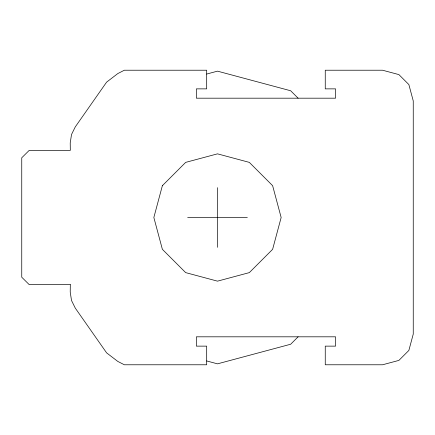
<?xml version="1.0" encoding="UTF-8"?>
<svg xmlns="http://www.w3.org/2000/svg" width="435" height="435" viewBox="0 0 435 435"><rect width="100%" height="100%" fill="white"/><g stroke="black" fill="none" stroke-linecap="round" stroke-linejoin="round"><path stroke-width="0.65" d="M298.095 336.815L290.672 344.237L217.5 363.845L206.685 360.947M206.685 74.053L217.5 71.155L290.672 90.763L298.095 98.185M187.67 217.5L247.33 217.5M217.5 187.67L217.5 247.33M70.312 284.615L70.22 292.07L71.514 300.482L75.277 308.11L106.608 352.856L117.803 361.431L124.35 364.78L206.685 364.78L206.685 346.135L196.37 346.135L196.37 336.815L335.57 336.815L335.57 346.135L325.255 346.135L325.255 364.78L382.555 364.78L398.9 360.397L408.867 350.431L413.25 334.08L413.25 100.92L408.867 84.569L398.9 74.602L382.555 70.22L325.255 70.22L325.255 88.865L335.57 88.865L335.57 98.185L196.37 98.185L196.37 88.865L206.685 88.865L206.685 70.22L124.35 70.22L117.803 73.569L106.608 82.144L75.277 126.889L71.514 134.518L70.22 142.93L70.312 150.385L29.205 150.385L21.75 157.785L21.75 277.215L29.205 284.615L70.312 284.615M162.375 185.674L153.849 217.5L162.375 249.326L185.674 272.625L217.5 281.151L249.326 272.625L272.625 249.326L281.151 217.5L272.625 185.674L249.326 162.375L217.5 153.849L185.674 162.375L162.375 185.674"/></g></svg>
